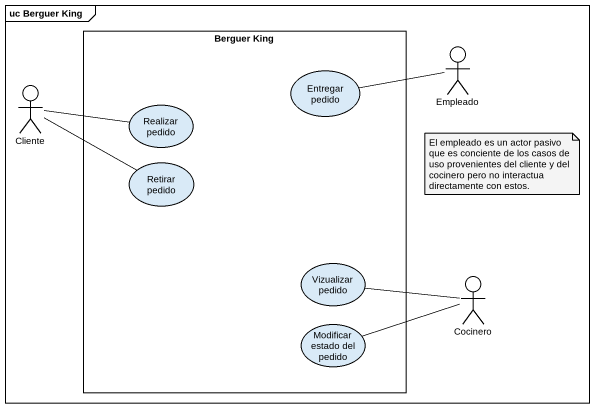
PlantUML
@startuml
mainframe uc Berguer King
rectangle "Berguer King" as Berguer_King {
  usecase "Entregar pedido" as Entregar_pedido
  usecase "Realizar pedido" as Realizar_pedido
  usecase "Retirar pedido" as Retirar_pedido
  usecase "Vizualizar pedido" as Vizualizar_pedido
  usecase "Modificar estado del pedido" as Modificar_estado_del_pedido
}
actor Empleado
actor Cliente
actor Cocinero
Empleado -left- Entregar_pedido
Cliente -right- Realizar_pedido
Cliente -right- Retirar_pedido
Cocinero -left- Vizualizar_pedido
Modificar_estado_del_pedido -right- Cocinero
note as N1
  El empleado es un actor pasivo que es conciente de los casos de uso provenientes del cliente y del cocinero pero no interactua directamente con estos.
end note
@enduml
